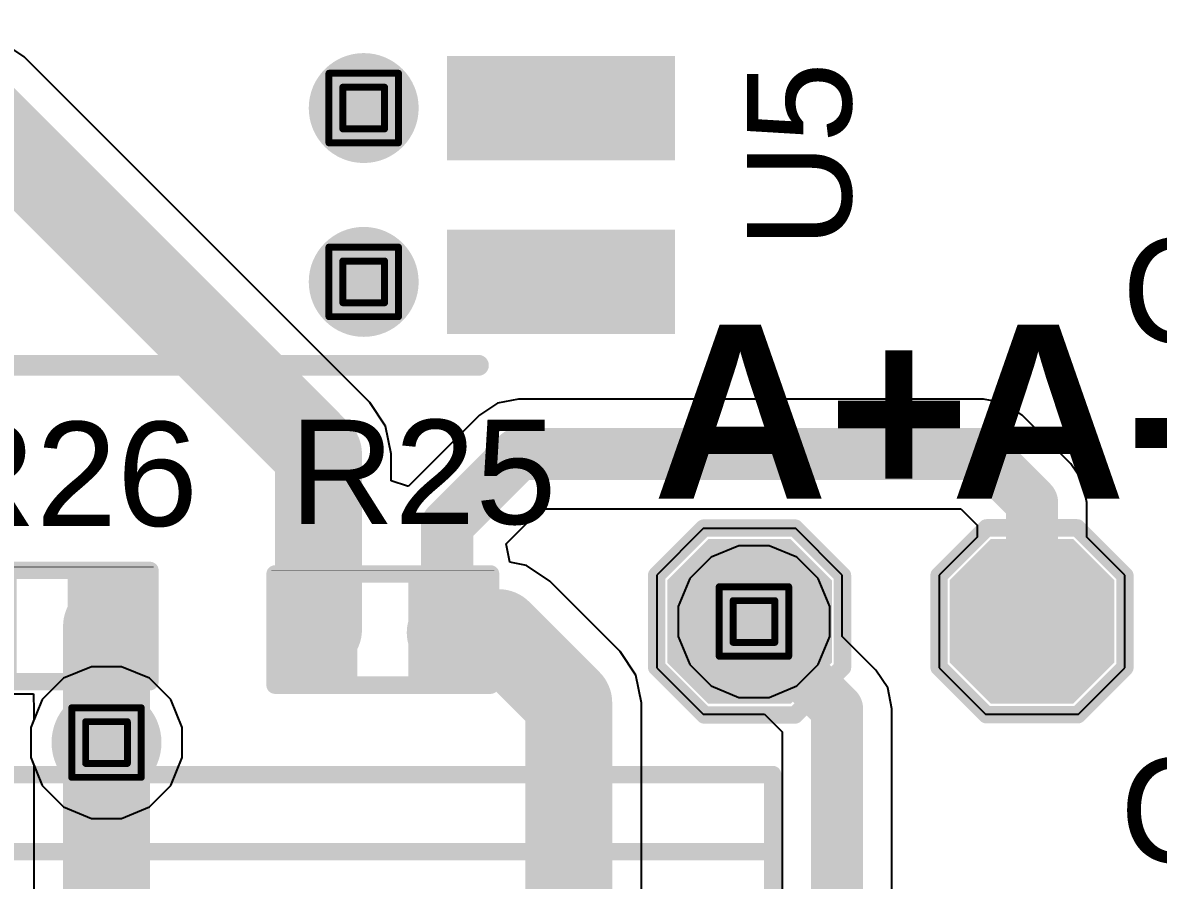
# Model space of a CAD drawing. Header units: inches. Extents: x -6 to 198, y 0 to 119.
# Drawn here: x 29.99 to 38.29, y 5.53 to 11.8 of the extents above; entities that cross this region are included whole.
import ezdxf

# ---------------------------------------------------------------- set-up
doc = ezdxf.new("R2010")
doc.units = ezdxf.units.IN
for name, color, linetype in [('Bottom Layer', 5, 'Continuous'), ('Bottom Solder', 6, 'Continuous'), ('Drill Drawing', 1, 'Continuous'), ('Top Layer', 1, 'Continuous'), ('Top Overlay', 2, 'Continuous'), ('Top Paste', 8, 'Continuous'), ('Top Solder', 216, 'Continuous'), ('Via Holes', 16, 'Continuous')]:
    doc.layers.add(name, color=color, linetype=linetype)
doc.styles.add('Arial', font='', dxfattribs={"height": 0.2})
doc.styles.add('Arial_Bold', font='', dxfattribs={"height": 0.2})
doc.styles.get('Arial').set_extended_font_data('Arial')
doc.styles.get('Arial_Bold').set_extended_font_data('Arial', bold=True)

# ---------------------------------------------------------------- blocks, each defined once
blk = doc.blocks.new('T____________0_5___13')
at = {"layer": 'Top Layer'}
blk.add_hatch(color=1, dxfattribs=at).paths.add_polyline_path([(0.25, 0.5), (-0.25, 0.5), (-0.5, 0.25), (-0.5, -0.25), (-0.25, -0.5), (0.25, -0.5), (0.5, -0.25), (0.5, 0.25)])
at = {"layer": 'Top Paste'}
blk.add_hatch(color=8, dxfattribs=at).paths.add_polyline_path([(0.25, 0.5), (-0.25, 0.5), (-0.5, 0.25), (-0.5, -0.25), (-0.25, -0.5), (0.25, -0.5), (0.5, -0.25), (0.5, 0.25)])
at = {"layer": 'Top Solder'}
blk.add_hatch(color=216, dxfattribs=at).paths.add_polyline_path([(0.3008, 0.6016), (-0.3008, 0.6016), (-0.6016, 0.3008), (-0.6016, -0.3008), (-0.3008, -0.6016), (0.3008, -0.6016), (0.6016, -0.3008), (0.6016, 0.3008)])
at = {"layer": 'Top Overlay'}
for points in [[(-0.3355, 0.6795, 0.127, 0.127, 0), (-0.6819, 0.3332, 0.127, 0.127, 0)], [(-0.3355, 0.6795, 0.127, 0.127, 0), (0.3365, 0.6795, 0.127, 0.127, 0)], [(0.3365, 0.6795, 0.127, 0.127, 0), (0.6836, 0.3324, 0.127, 0.127, 0)], [(-0.6819, 0.3332, 0.127, 0.127, 0), (-0.6819, -0.3341, 0.127, 0.127, 0)], [(0.6836, 0.3324, 0.127, 0.127, 0), (0.6836, -0.3298, 0.127, 0.127, 0)], [(-0.6819, -0.3341, 0.127, 0.127, 0), (-0.3374, -0.6786, 0.127, 0.127, 0)], [(0.6836, -0.3298, 0.127, 0.127, 0), (0.3349, -0.6786, 0.127, 0.127, 0)], [(-0.3374, -0.6786, 0.127, 0.127, 0), (0.3349, -0.6786, 0.127, 0.127, 0)]]:
    blk.add_lwpolyline(points, format="xyseb", dxfattribs=at)
for points in [[(-0.3673, 0.6795, 0.0635, 0.0635, 1), (-0.3038, 0.6795, 0.0635, 0.0635, 1)], [(-0.3673, 0.6795, 0.0635, 0.0635, 1), (-0.3038, 0.6795, 0.0635, 0.0635, 1)], [(0.3047, 0.6795, 0.0635, 0.0635, 1), (0.3682, 0.6795, 0.0635, 0.0635, 1)], [(0.3047, 0.6795, 0.0635, 0.0635, 1), (0.3682, 0.6795, 0.0635, 0.0635, 1)], [(-0.7136, 0.3332, 0.0635, 0.0635, 1), (-0.6501, 0.3332, 0.0635, 0.0635, 1)], [(-0.7136, 0.3332, 0.0635, 0.0635, 1), (-0.6501, 0.3332, 0.0635, 0.0635, 1)], [(0.6519, 0.3324, 0.0635, 0.0635, 1), (0.7154, 0.3324, 0.0635, 0.0635, 1)], [(0.6519, 0.3324, 0.0635, 0.0635, 1), (0.7154, 0.3324, 0.0635, 0.0635, 1)], [(-0.7136, -0.3341, 0.0635, 0.0635, 1), (-0.6501, -0.3341, 0.0635, 0.0635, 1)], [(-0.7136, -0.3341, 0.0635, 0.0635, 1), (-0.6501, -0.3341, 0.0635, 0.0635, 1)], [(0.6519, -0.3298, 0.0635, 0.0635, 1), (0.7154, -0.3298, 0.0635, 0.0635, 1)], [(0.6519, -0.3298, 0.0635, 0.0635, 1), (0.7154, -0.3298, 0.0635, 0.0635, 1)], [(-0.3691, -0.6786, 0.0635, 0.0635, 1), (-0.3056, -0.6786, 0.0635, 0.0635, 1)], [(-0.3691, -0.6786, 0.0635, 0.0635, 1), (-0.3056, -0.6786, 0.0635, 0.0635, 1)], [(0.3031, -0.6786, 0.0635, 0.0635, 1), (0.3666, -0.6786, 0.0635, 0.0635, 1)], [(0.3031, -0.6786, 0.0635, 0.0635, 1), (0.3666, -0.6786, 0.0635, 0.0635, 1)]]:
    blk.add_lwpolyline(points, format="xyseb", close=True, dxfattribs=at)
blk = doc.blocks.new('T____________0_5___14')
at = {"layer": 'Top Layer'}
blk.add_hatch(color=1, dxfattribs=at).paths.add_polyline_path([(0.25, 0.5), (-0.25, 0.5), (-0.5, 0.25), (-0.5, -0.25), (-0.25, -0.5), (0.25, -0.5), (0.5, -0.25), (0.5, 0.25)])
at = {"layer": 'Top Paste'}
blk.add_hatch(color=8, dxfattribs=at).paths.add_polyline_path([(0.25, 0.5), (-0.25, 0.5), (-0.5, 0.25), (-0.5, -0.25), (-0.25, -0.5), (0.25, -0.5), (0.5, -0.25), (0.5, 0.25)])
at = {"layer": 'Top Solder'}
blk.add_hatch(color=216, dxfattribs=at).paths.add_polyline_path([(0.3008, 0.6016), (-0.3008, 0.6016), (-0.6016, 0.3008), (-0.6016, -0.3008), (-0.3008, -0.6016), (0.3008, -0.6016), (0.6016, -0.3008), (0.6016, 0.3008)])
at = {"layer": 'Top Overlay'}
for points in [[(-0.6819, 0.3332, 0.127, 0.127, 0), (-0.3355, 0.6795, 0.127, 0.127, 0)], [(0.3365, 0.6795, 0.127, 0.127, 0), (-0.3355, 0.6795, 0.127, 0.127, 0)], [(0.6836, 0.3324, 0.127, 0.127, 0), (0.3365, 0.6795, 0.127, 0.127, 0)], [(-0.6819, -0.3341, 0.127, 0.127, 0), (-0.6819, 0.3332, 0.127, 0.127, 0)], [(0.6836, -0.3298, 0.127, 0.127, 0), (0.6836, 0.3324, 0.127, 0.127, 0)], [(-0.3374, -0.6786, 0.127, 0.127, 0), (-0.6819, -0.3341, 0.127, 0.127, 0)], [(0.3349, -0.6786, 0.127, 0.127, 0), (0.6836, -0.3298, 0.127, 0.127, 0)], [(0.3349, -0.6786, 0.127, 0.127, 0), (-0.3374, -0.6786, 0.127, 0.127, 0)]]:
    blk.add_lwpolyline(points, format="xyseb", dxfattribs=at)
for points in [[(-0.3673, 0.6795, 0.0635, 0.0635, 1), (-0.3038, 0.6795, 0.0635, 0.0635, 1)], [(-0.3673, 0.6795, 0.0635, 0.0635, 1), (-0.3038, 0.6795, 0.0635, 0.0635, 1)], [(0.3047, 0.6795, 0.0635, 0.0635, 1), (0.3682, 0.6795, 0.0635, 0.0635, 1)], [(0.3047, 0.6795, 0.0635, 0.0635, 1), (0.3682, 0.6795, 0.0635, 0.0635, 1)], [(-0.7136, 0.3332, 0.0635, 0.0635, 1), (-0.6501, 0.3332, 0.0635, 0.0635, 1)], [(-0.7136, 0.3332, 0.0635, 0.0635, 1), (-0.6501, 0.3332, 0.0635, 0.0635, 1)], [(0.6519, 0.3324, 0.0635, 0.0635, 1), (0.7154, 0.3324, 0.0635, 0.0635, 1)], [(0.6519, 0.3324, 0.0635, 0.0635, 1), (0.7154, 0.3324, 0.0635, 0.0635, 1)], [(-0.7136, -0.3341, 0.0635, 0.0635, 1), (-0.6501, -0.3341, 0.0635, 0.0635, 1)], [(-0.7136, -0.3341, 0.0635, 0.0635, 1), (-0.6501, -0.3341, 0.0635, 0.0635, 1)], [(0.6519, -0.3298, 0.0635, 0.0635, 1), (0.7154, -0.3298, 0.0635, 0.0635, 1)], [(0.6519, -0.3298, 0.0635, 0.0635, 1), (0.7154, -0.3298, 0.0635, 0.0635, 1)], [(-0.3691, -0.6786, 0.0635, 0.0635, 1), (-0.3056, -0.6786, 0.0635, 0.0635, 1)], [(-0.3691, -0.6786, 0.0635, 0.0635, 1), (-0.3056, -0.6786, 0.0635, 0.0635, 1)], [(0.3031, -0.6786, 0.0635, 0.0635, 1), (0.3666, -0.6786, 0.0635, 0.0635, 1)], [(0.3031, -0.6786, 0.0635, 0.0635, 1), (0.3666, -0.6786, 0.0635, 0.0635, 1)]]:
    blk.add_lwpolyline(points, format="xyseb", close=True, dxfattribs=at)
blk = doc.blocks.new('SOP_16_29')
at = {"layer": 'Top Layer'}
for points in [[(-3.4556, 4.7244), (-1.9939, 4.7244), (-1.9939, 4.1656), (-3.4556, 4.1656)], [(1.9939, 4.7244), (3.4556, 4.7244), (3.4556, 4.1656), (1.9939, 4.1656)], [(-3.4556, 3.4544), (-1.9939, 3.4544), (-1.9939, 2.8956), (-3.4556, 2.8956)], [(1.9939, 3.4544), (3.4556, 3.4544), (3.4556, 2.8956), (1.9939, 2.8956)], [(-3.4556, 2.1844), (-1.9939, 2.1844), (-1.9939, 1.6256), (-3.4556, 1.6256)], [(1.9939, 2.1844), (3.4556, 2.1844), (3.4556, 1.6256), (1.9939, 1.6256)], [(-3.4556, 0.9144), (-1.9939, 0.9144), (-1.9939, 0.3556), (-3.4556, 0.3556)], [(1.9939, 0.9144), (3.4556, 0.9144), (3.4556, 0.3556), (1.9939, 0.3556)], [(-3.4556, -0.3556), (-1.9939, -0.3556), (-1.9939, -0.9144), (-3.4556, -0.9144)], [(1.9939, -0.3556), (3.4556, -0.3556), (3.4556, -0.9144), (1.9939, -0.9144)], [(-3.4556, -1.6256), (-1.9939, -1.6256), (-1.9939, -2.1844), (-3.4556, -2.1844)], [(1.9939, -1.6256), (3.4556, -1.6256), (3.4556, -2.1844), (1.9939, -2.1844)], [(-3.4556, -2.8956), (-1.9939, -2.8956), (-1.9939, -3.4544), (-3.4556, -3.4544)], [(1.9939, -2.8956), (3.4556, -2.8956), (3.4556, -3.4544), (1.9939, -3.4544)], [(-3.4556, -4.1656), (-1.9939, -4.1656), (-1.9939, -4.7244), (-3.4556, -4.7244)], [(1.9939, -4.1656), (3.4556, -4.1656), (3.4556, -4.7244), (1.9939, -4.7244)]]:
    blk.add_hatch(color=1, dxfattribs=at).paths.add_polyline_path(points)
at = {"layer": 'Top Paste'}
for points in [[(-3.4556, 4.7244), (-1.9939, 4.7244), (-1.9939, 4.1656), (-3.4556, 4.1656)], [(1.9939, 4.7244), (3.4556, 4.7244), (3.4556, 4.1656), (1.9939, 4.1656)], [(-3.4556, 3.4544), (-1.9939, 3.4544), (-1.9939, 2.8956), (-3.4556, 2.8956)], [(1.9939, 3.4544), (3.4556, 3.4544), (3.4556, 2.8956), (1.9939, 2.8956)], [(-3.4556, 2.1844), (-1.9939, 2.1844), (-1.9939, 1.6256), (-3.4556, 1.6256)], [(1.9939, 2.1844), (3.4556, 2.1844), (3.4556, 1.6256), (1.9939, 1.6256)], [(-3.4556, 0.9144), (-1.9939, 0.9144), (-1.9939, 0.3556), (-3.4556, 0.3556)], [(1.9939, 0.9144), (3.4556, 0.9144), (3.4556, 0.3556), (1.9939, 0.3556)], [(-3.4556, -0.3556), (-1.9939, -0.3556), (-1.9939, -0.9144), (-3.4556, -0.9144)], [(1.9939, -0.3556), (3.4556, -0.3556), (3.4556, -0.9144), (1.9939, -0.9144)], [(-3.4556, -1.6256), (-1.9939, -1.6256), (-1.9939, -2.1844), (-3.4556, -2.1844)], [(1.9939, -1.6256), (3.4556, -1.6256), (3.4556, -2.1844), (1.9939, -2.1844)], [(-3.4556, -2.8956), (-1.9939, -2.8956), (-1.9939, -3.4544), (-3.4556, -3.4544)], [(1.9939, -2.8956), (3.4556, -2.8956), (3.4556, -3.4544), (1.9939, -3.4544)], [(-3.4556, -4.1656), (-1.9939, -4.1656), (-1.9939, -4.7244), (-3.4556, -4.7244)], [(1.9939, -4.1656), (3.4556, -4.1656), (3.4556, -4.7244), (1.9939, -4.7244)]]:
    blk.add_hatch(color=8, dxfattribs=at).paths.add_polyline_path(points)
at = {"layer": 'Top Solder'}
for points in [[(-3.5572, 4.826), (-1.8923, 4.826), (-1.8923, 4.064), (-3.5572, 4.064)], [(1.8923, 4.826), (3.5572, 4.826), (3.5572, 4.064), (1.8923, 4.064)], [(-3.5572, 3.556), (-1.8923, 3.556), (-1.8923, 2.794), (-3.5572, 2.794)], [(1.8923, 3.556), (3.5572, 3.556), (3.5572, 2.794), (1.8923, 2.794)], [(-3.5572, 2.286), (-1.8923, 2.286), (-1.8923, 1.524), (-3.5572, 1.524)], [(1.8923, 2.286), (3.5572, 2.286), (3.5572, 1.524), (1.8923, 1.524)], [(-3.5572, 1.016), (-1.8923, 1.016), (-1.8923, 0.254), (-3.5572, 0.254)], [(1.8923, 1.016), (3.5572, 1.016), (3.5572, 0.254), (1.8923, 0.254)], [(-3.5572, -0.254), (-1.8923, -0.254), (-1.8923, -1.016), (-3.5572, -1.016)], [(1.8923, -0.254), (3.5572, -0.254), (3.5572, -1.016), (1.8923, -1.016)], [(-3.5572, -1.524), (-1.8923, -1.524), (-1.8923, -2.286), (-3.5572, -2.286)], [(1.8923, -1.524), (3.5572, -1.524), (3.5572, -2.286), (1.8923, -2.286)], [(-3.5572, -2.794), (-1.8923, -2.794), (-1.8923, -3.556), (-3.5572, -3.556)], [(1.8923, -2.794), (3.5572, -2.794), (3.5572, -3.556), (1.8923, -3.556)], [(-3.5572, -4.064), (-1.8923, -4.064), (-1.8923, -4.826), (-3.5572, -4.826)], [(1.8923, -4.064), (3.5572, -4.064), (3.5572, -4.826), (1.8923, -4.826)]]:
    blk.add_hatch(color=216, dxfattribs=at).paths.add_polyline_path(points)
at = {"layer": 'Top Overlay'}
for points in [[(-2.1209, 5.0546, 0.1524, 0.1524, 0), (2.1209, 5.0546, 0.1524, 0.1524, 0)], [(-3.7846, 4.318, 0.127, 0.127, 0), (-3.7846, 4.572, 0.127, 0.127, 0)], [(-3.7846, 4.572, 0.127, 0.127, 0), (-3.6576, 4.445, 0.127, 0.127, 0)], [(-3.7846, 4.318, 0.127, 0.127, 0), (-3.6576, 4.445, 0.127, 0.127, 0)], [(-2.1209, -5.0546, 0.1524, 0.1524, 0), (2.1209, -5.0546, 0.1524, 0.1524, 0)]]:
    blk.add_lwpolyline(points, format="xyseb", dxfattribs=at)
for points in [[(-2.159, 5.0546, 0.0762, 0.0762, 1), (-2.0828, 5.0546, 0.0762, 0.0762, 1)], [(2.0828, 5.0546, 0.0762, 0.0762, 1), (2.159, 5.0546, 0.0762, 0.0762, 1)], [(-3.8163, 4.572, 0.0635, 0.0635, 1), (-3.7529, 4.572, 0.0635, 0.0635, 1)], [(-3.8163, 4.572, 0.0635, 0.0635, 1), (-3.7529, 4.572, 0.0635, 0.0635, 1)], [(-3.6894, 4.445, 0.0635, 0.0635, 1), (-3.6258, 4.445, 0.0635, 0.0635, 1)], [(-3.6894, 4.445, 0.0635, 0.0635, 1), (-3.6258, 4.445, 0.0635, 0.0635, 1)], [(-3.8163, 4.318, 0.0635, 0.0635, 1), (-3.7529, 4.318, 0.0635, 0.0635, 1)], [(-3.8163, 4.318, 0.0635, 0.0635, 1), (-3.7529, 4.318, 0.0635, 0.0635, 1)], [(-2.159, -5.0546, 0.0762, 0.0762, 1), (-2.0828, -5.0546, 0.0762, 0.0762, 1)], [(2.0828, -5.0546, 0.0762, 0.0762, 1), (2.159, -5.0546, 0.0762, 0.0762, 1)]]:
    blk.add_lwpolyline(points, format="xyseb", close=True, dxfattribs=at)
blk = doc.blocks.new('R___0402_44')
at = {"layer": 'Top Layer'}
for points in [[(-0.6985, -0.3175), (-0.6985, 0.3175), (-0.2413, 0.3175), (-0.2413, -0.3175)], [(0.2413, -0.3175), (0.2413, 0.3175), (0.6985, 0.3175), (0.6985, -0.3175)]]:
    blk.add_hatch(color=1, dxfattribs=at).paths.add_polyline_path(points)
at = {"layer": 'Top Paste'}
for points in [[(-0.6985, -0.3175), (-0.6985, 0.3175), (-0.2413, 0.3175), (-0.2413, -0.3175)], [(0.2413, -0.3175), (0.2413, 0.3175), (0.6985, 0.3175), (0.6985, -0.3175)]]:
    blk.add_hatch(color=8, dxfattribs=at).paths.add_polyline_path(points)
at = {"layer": 'Top Solder'}
for points in [[(-0.7535, -0.3725), (-0.7535, 0.3725), (-0.1863, 0.3725), (-0.1863, -0.3725)], [(0.1863, -0.3725), (0.1863, 0.3725), (0.7535, 0.3725), (0.7535, -0.3725)]]:
    blk.add_hatch(color=216, dxfattribs=at).paths.add_polyline_path(points)
at = {"layer": 'Top Overlay'}
for points in [[(0.7874, 0.4064, 0.127, 0.127, 0), (-0.7874, 0.4064, 0.127, 0.127, 0)], [(-0.7874, 0.4064, 0.127, 0.127, 0), (-0.7874, -0.4064, 0.127, 0.127, 0)], [(0.7874, 0.4064, 0.127, 0.127, 0), (0.7874, -0.4064, 0.127, 0.127, 0)], [(0.7874, -0.4064, 0.127, 0.127, 0), (-0.7874, -0.4064, 0.127, 0.127, 0)], [(0.8128, -0.4318, 0.00323, 0.00323, 0), (-0.8128, -0.4318, 0.00323, 0.00323, 0)]]:
    blk.add_lwpolyline(points, format="xyseb", dxfattribs=at)
for points in [[(-0.8191, 0.4064, 0.0635, 0.0635, 1), (-0.7556, 0.4064, 0.0635, 0.0635, 1)], [(-0.8191, 0.4064, 0.0635, 0.0635, 1), (-0.7556, 0.4064, 0.0635, 0.0635, 1)], [(0.7556, 0.4064, 0.0635, 0.0635, 1), (0.8191, 0.4064, 0.0635, 0.0635, 1)], [(0.7556, 0.4064, 0.0635, 0.0635, 1), (0.8191, 0.4064, 0.0635, 0.0635, 1)], [(-0.8191, -0.4064, 0.0635, 0.0635, 1), (-0.7556, -0.4064, 0.0635, 0.0635, 1)], [(-0.8191, -0.4064, 0.0635, 0.0635, 1), (-0.7556, -0.4064, 0.0635, 0.0635, 1)], [(0.7556, -0.4064, 0.0635, 0.0635, 1), (0.8191, -0.4064, 0.0635, 0.0635, 1)], [(0.7556, -0.4064, 0.0635, 0.0635, 1), (0.8191, -0.4064, 0.0635, 0.0635, 1)], [(-0.8136, -0.4318, 0.00161, 0.00161, 1), (-0.812, -0.4318, 0.00161, 0.00161, 1)], [(0.812, -0.4318, 0.00161, 0.00161, 1), (0.8136, -0.4318, 0.00161, 0.00161, 1)]]:
    blk.add_lwpolyline(points, format="xyseb", close=True, dxfattribs=at)
blk = doc.blocks.new('R___0402_45')
at = {"layer": 'Top Layer'}
for points in [[(-0.6985, -0.3175), (-0.6985, 0.3175), (-0.2413, 0.3175), (-0.2413, -0.3175)], [(0.2413, -0.3175), (0.2413, 0.3175), (0.6985, 0.3175), (0.6985, -0.3175)]]:
    blk.add_hatch(color=1, dxfattribs=at).paths.add_polyline_path(points)
at = {"layer": 'Top Paste'}
for points in [[(-0.6985, -0.3175), (-0.6985, 0.3175), (-0.2413, 0.3175), (-0.2413, -0.3175)], [(0.2413, -0.3175), (0.2413, 0.3175), (0.6985, 0.3175), (0.6985, -0.3175)]]:
    blk.add_hatch(color=8, dxfattribs=at).paths.add_polyline_path(points)
at = {"layer": 'Top Solder'}
for points in [[(-0.7535, -0.3725), (-0.7535, 0.3725), (-0.1863, 0.3725), (-0.1863, -0.3725)], [(0.1863, -0.3725), (0.1863, 0.3725), (0.7535, 0.3725), (0.7535, -0.3725)]]:
    blk.add_hatch(color=216, dxfattribs=at).paths.add_polyline_path(points)
at = {"layer": 'Top Overlay'}
for points in [[(0.7874, 0.4064, 0.127, 0.127, 0), (-0.7874, 0.4064, 0.127, 0.127, 0)], [(-0.7874, 0.4064, 0.127, 0.127, 0), (-0.7874, -0.4064, 0.127, 0.127, 0)], [(0.7874, 0.4064, 0.127, 0.127, 0), (0.7874, -0.4064, 0.127, 0.127, 0)], [(0.7874, -0.4064, 0.127, 0.127, 0), (-0.7874, -0.4064, 0.127, 0.127, 0)], [(0.8128, -0.4318, 0.00323, 0.00323, 0), (-0.8128, -0.4318, 0.00323, 0.00323, 0)]]:
    blk.add_lwpolyline(points, format="xyseb", dxfattribs=at)
for points in [[(-0.8191, 0.4064, 0.0635, 0.0635, 1), (-0.7556, 0.4064, 0.0635, 0.0635, 1)], [(-0.8191, 0.4064, 0.0635, 0.0635, 1), (-0.7556, 0.4064, 0.0635, 0.0635, 1)], [(0.7556, 0.4064, 0.0635, 0.0635, 1), (0.8191, 0.4064, 0.0635, 0.0635, 1)], [(0.7556, 0.4064, 0.0635, 0.0635, 1), (0.8191, 0.4064, 0.0635, 0.0635, 1)], [(-0.8191, -0.4064, 0.0635, 0.0635, 1), (-0.7556, -0.4064, 0.0635, 0.0635, 1)], [(-0.8191, -0.4064, 0.0635, 0.0635, 1), (-0.7556, -0.4064, 0.0635, 0.0635, 1)], [(0.7556, -0.4064, 0.0635, 0.0635, 1), (0.8191, -0.4064, 0.0635, 0.0635, 1)], [(0.7556, -0.4064, 0.0635, 0.0635, 1), (0.8191, -0.4064, 0.0635, 0.0635, 1)], [(-0.8136, -0.4318, 0.00161, 0.00161, 1), (-0.812, -0.4318, 0.00161, 0.00161, 1)], [(0.812, -0.4318, 0.00161, 0.00161, 1), (0.8136, -0.4318, 0.00161, 0.00161, 1)]]:
    blk.add_lwpolyline(points, format="xyseb", close=True, dxfattribs=at)
blk = doc.blocks.new('MX128_2_54_04P_GN01_C__Y_A_81')
at = {"layer": 'Top Overlay'}
for points in [[(-5.3, 2.7, 0.127, 0.127, 0), (5.3, 2.7, 0.127, 0.127, 0)], [(5.3, -3.6, 0.127, 0.127, 0), (5.3, 2.7, 0.127, 0.127, 0)], [(-5.3, 2.1355, 0.127, 0.127, 0), (5.3, 2.1355, 0.127, 0.127, 0)]]:
    blk.add_lwpolyline(points, format="xyseb", dxfattribs=at)
for points in [[(5.2682, 2.7, 0.0635, 0.0635, 1), (5.3317, 2.7, 0.0635, 0.0635, 1)], [(5.2682, 2.7, 0.0635, 0.0635, 1), (5.3317, 2.7, 0.0635, 0.0635, 1)], [(5.2682, 2.1355, 0.0635, 0.0635, 1), (5.3317, 2.1355, 0.0635, 0.0635, 1)]]:
    blk.add_lwpolyline(points, format="xyseb", close=True, dxfattribs=at)

msp = doc.modelspace()

# ---------------------------------------------------------------- hatches: boundary and pattern name
at = {"layer": 'Bottom Layer'}
h = msp.add_hatch(color=5, dxfattribs=at)
edge = h.paths.add_edge_path()
edge.add_arc((32.4866, 11.176), 0.3, 0, 360)
h = msp.add_hatch(color=5, dxfattribs=at)
edge = h.paths.add_edge_path()
edge.add_arc((32.4866, 9.906), 0.3, 0, 360)
h = msp.add_hatch(color=5, dxfattribs=at)
edge = h.paths.add_edge_path()
edge.add_arc((35.3385, 7.4247), 0.3, 0, 360)
h = msp.add_hatch(color=5, dxfattribs=at)
edge = h.paths.add_edge_path()
edge.add_arc((30.607, 6.5405), 0.3, 0, 360)
at = {"layer": 'Bottom Solder'}
h = msp.add_hatch(color=6, dxfattribs=at)
edge = h.paths.add_edge_path()
edge.add_arc((32.4866, 11.176), 0.4016, 0, 360)
h = msp.add_hatch(color=6, dxfattribs=at)
edge = h.paths.add_edge_path()
edge.add_arc((32.4866, 9.906), 0.4016, 0, 360)
h = msp.add_hatch(color=6, dxfattribs=at)
edge = h.paths.add_edge_path()
edge.add_arc((35.3385, 7.4247), 0.4016, 0, 360)
h = msp.add_hatch(color=6, dxfattribs=at)
edge = h.paths.add_edge_path()
edge.add_arc((30.607, 6.5405), 0.4016, 0, 360)
at = {"layer": 'Top Layer'}
h = msp.add_hatch(color=1, dxfattribs=at)
edge = h.paths.add_edge_path()
edge.add_arc((32.4866, 11.176), 0.3, 0, 360)
h = msp.add_hatch(color=1, dxfattribs=at)
edge = h.paths.add_edge_path()
edge.add_arc((32.4866, 9.906), 0.3, 0, 360)
h = msp.add_hatch(color=1, dxfattribs=at)
edge = h.paths.add_edge_path()
edge.add_arc((35.3385, 7.4247), 0.3, 0, 360)
h = msp.add_hatch(color=1, dxfattribs=at)
edge = h.paths.add_edge_path()
edge.add_arc((30.607, 6.5405), 0.3, 0, 360)
at = {"layer": 'Top Solder'}
h = msp.add_hatch(color=216, dxfattribs=at)
edge = h.paths.add_edge_path()
edge.add_arc((32.4866, 11.176), 0.4016, 0, 360)
h = msp.add_hatch(color=216, dxfattribs=at)
edge = h.paths.add_edge_path()
edge.add_arc((32.4866, 9.906), 0.4016, 0, 360)
h = msp.add_hatch(color=216, dxfattribs=at)
edge = h.paths.add_edge_path()
edge.add_arc((35.3385, 7.4247), 0.4016, 0, 360)
h = msp.add_hatch(color=216, dxfattribs=at)
edge = h.paths.add_edge_path()
edge.add_arc((30.607, 6.5405), 0.4016, 0, 360)
at = {"layer": 'Via Holes'}
h = msp.add_hatch(color=7, dxfattribs=at)
edge = h.paths.add_edge_path()
edge.add_arc((32.4866, 11.176), 0.15, 0, 360)
h = msp.add_hatch(color=7, dxfattribs=at)
edge = h.paths.add_edge_path()
edge.add_arc((32.4866, 9.906), 0.15, 0, 360)
h = msp.add_hatch(color=7, dxfattribs=at)
edge = h.paths.add_edge_path()
edge.add_arc((35.3385, 7.4247), 0.15, 0, 360)
h = msp.add_hatch(color=7, dxfattribs=at)
edge = h.paths.add_edge_path()
edge.add_arc((30.607, 6.5405), 0.15, 0, 360)

# ---------------------------------------------------------------- linework, layer by layer
at = {"layer": 'Bottom Layer'}
for p, q in [((35.2283, 7.9787), (35.0247, 7.8944)), ((35.4487, 7.9787), (35.2283, 7.9787)), ((35.6523, 7.8944), (35.4487, 7.9787)), ((35.0247, 7.8944), (34.8688, 7.7385)), ((35.8082, 7.7385), (35.6523, 7.8944)), ((34.8688, 7.7385), (34.7845, 7.5349)), ((35.8925, 7.5349), (35.8082, 7.7385)), ((34.7845, 7.5349), (34.7845, 7.3145)), ((35.8925, 7.3145), (35.8925, 7.5349)), ((34.7845, 7.3145), (34.8688, 7.1109)), ((35.8082, 7.1109), (35.8925, 7.3145)), ((30.4968, 7.0945), (30.2932, 7.0102)), ((30.7172, 7.0945), (30.4968, 7.0945)), ((30.9208, 7.0102), (30.7172, 7.0945)), ((34.8688, 7.1109), (35.0247, 6.9551)), ((35.6523, 6.9551), (35.8082, 7.1109)), ((30.2932, 7.0102), (30.1373, 6.8543)), ((31.0767, 6.8543), (30.9208, 7.0102)), ((35.0247, 6.9551), (35.2283, 6.8707)), ((35.4487, 6.8707), (35.6523, 6.9551)), ((30.1373, 6.8543), (30.053, 6.6507)), ((31.161, 6.6507), (31.0767, 6.8543)), ((35.2283, 6.8707), (35.4487, 6.8707)), ((30.053, 6.6507), (30.053, 6.4303)), ((31.161, 6.4303), (31.161, 6.6507)), ((30.053, 6.4303), (30.1373, 6.2267)), ((31.0767, 6.2267), (31.161, 6.4303)), ((30.1373, 6.2267), (30.2932, 6.0708)), ((30.9208, 6.0708), (31.0767, 6.2267)), ((30.2932, 6.0708), (30.4968, 5.9865)), ((30.7172, 5.9865), (30.9208, 6.0708)), ((30.4968, 5.9865), (30.7172, 5.9865))]:
    msp.add_line(p, q, dxfattribs=at)
at = {"layer": 'Drill Drawing'}
for points in [[(32.2326, 11.43, 0.0508, 0.0508, 0), (32.7406, 11.43, 0.0508, 0.0508, 0)], [(32.2326, 10.922, 0.0508, 0.0508, 0), (32.2326, 11.43, 0.0508, 0.0508, 0)], [(32.7406, 10.922, 0.0508, 0.0508, 0), (32.7406, 11.43, 0.0508, 0.0508, 0)], [(32.3342, 11.3284, 0.0508, 0.0508, 0), (32.639, 11.3284, 0.0508, 0.0508, 0)], [(32.3342, 11.0236, 0.0508, 0.0508, 0), (32.3342, 11.3284, 0.0508, 0.0508, 0)], [(32.639, 11.0236, 0.0508, 0.0508, 0), (32.639, 11.3284, 0.0508, 0.0508, 0)], [(32.3342, 11.0236, 0.0508, 0.0508, 0), (32.639, 11.0236, 0.0508, 0.0508, 0)], [(32.2326, 10.922, 0.0508, 0.0508, 0), (32.7406, 10.922, 0.0508, 0.0508, 0)], [(32.2326, 10.16, 0.0508, 0.0508, 0), (32.7406, 10.16, 0.0508, 0.0508, 0)], [(32.2326, 9.652, 0.0508, 0.0508, 0), (32.2326, 10.16, 0.0508, 0.0508, 0)], [(32.7406, 9.652, 0.0508, 0.0508, 0), (32.7406, 10.16, 0.0508, 0.0508, 0)], [(32.3342, 10.0584, 0.0508, 0.0508, 0), (32.639, 10.0584, 0.0508, 0.0508, 0)], [(32.3342, 9.7536, 0.0508, 0.0508, 0), (32.3342, 10.0584, 0.0508, 0.0508, 0)], [(32.639, 9.7536, 0.0508, 0.0508, 0), (32.639, 10.0584, 0.0508, 0.0508, 0)], [(32.3342, 9.7536, 0.0508, 0.0508, 0), (32.639, 9.7536, 0.0508, 0.0508, 0)], [(32.2326, 9.652, 0.0508, 0.0508, 0), (32.7406, 9.652, 0.0508, 0.0508, 0)], [(35.0845, 7.6787, 0.0508, 0.0508, 0), (35.5925, 7.6787, 0.0508, 0.0508, 0)], [(35.0845, 7.1707, 0.0508, 0.0508, 0), (35.0845, 7.6787, 0.0508, 0.0508, 0)], [(35.5925, 7.1707, 0.0508, 0.0508, 0), (35.5925, 7.6787, 0.0508, 0.0508, 0)], [(35.1861, 7.5771, 0.0508, 0.0508, 0), (35.4909, 7.5771, 0.0508, 0.0508, 0)], [(35.1861, 7.2723, 0.0508, 0.0508, 0), (35.1861, 7.5771, 0.0508, 0.0508, 0)], [(35.4909, 7.2723, 0.0508, 0.0508, 0), (35.4909, 7.5771, 0.0508, 0.0508, 0)], [(35.1861, 7.2723, 0.0508, 0.0508, 0), (35.4909, 7.2723, 0.0508, 0.0508, 0)], [(35.0845, 7.1707, 0.0508, 0.0508, 0), (35.5925, 7.1707, 0.0508, 0.0508, 0)], [(30.353, 6.7945, 0.0508, 0.0508, 0), (30.861, 6.7945, 0.0508, 0.0508, 0)], [(30.353, 6.2865, 0.0508, 0.0508, 0), (30.353, 6.7945, 0.0508, 0.0508, 0)], [(30.861, 6.2865, 0.0508, 0.0508, 0), (30.861, 6.7945, 0.0508, 0.0508, 0)], [(30.4546, 6.6929, 0.0508, 0.0508, 0), (30.7594, 6.6929, 0.0508, 0.0508, 0)], [(30.4546, 6.3881, 0.0508, 0.0508, 0), (30.4546, 6.6929, 0.0508, 0.0508, 0)], [(30.7594, 6.3881, 0.0508, 0.0508, 0), (30.7594, 6.6929, 0.0508, 0.0508, 0)], [(30.4546, 6.3881, 0.0508, 0.0508, 0), (30.7594, 6.3881, 0.0508, 0.0508, 0)], [(30.353, 6.2865, 0.0508, 0.0508, 0), (30.861, 6.2865, 0.0508, 0.0508, 0)]]:
    msp.add_lwpolyline(points, format="xyseb", dxfattribs=at)
for points in [[(32.2199, 11.43, 0.0254, 0.0254, 1), (32.2453, 11.43, 0.0254, 0.0254, 1)], [(32.2199, 11.43, 0.0254, 0.0254, 1), (32.2453, 11.43, 0.0254, 0.0254, 1)], [(32.7279, 11.43, 0.0254, 0.0254, 1), (32.7533, 11.43, 0.0254, 0.0254, 1)], [(32.7279, 11.43, 0.0254, 0.0254, 1), (32.7533, 11.43, 0.0254, 0.0254, 1)], [(32.3215, 11.3284, 0.0254, 0.0254, 1), (32.3469, 11.3284, 0.0254, 0.0254, 1)], [(32.3215, 11.3284, 0.0254, 0.0254, 1), (32.3469, 11.3284, 0.0254, 0.0254, 1)], [(32.6263, 11.3284, 0.0254, 0.0254, 1), (32.6517, 11.3284, 0.0254, 0.0254, 1)], [(32.6263, 11.3284, 0.0254, 0.0254, 1), (32.6517, 11.3284, 0.0254, 0.0254, 1)], [(32.3215, 11.0236, 0.0254, 0.0254, 1), (32.3469, 11.0236, 0.0254, 0.0254, 1)], [(32.3215, 11.0236, 0.0254, 0.0254, 1), (32.3469, 11.0236, 0.0254, 0.0254, 1)], [(32.6263, 11.0236, 0.0254, 0.0254, 1), (32.6517, 11.0236, 0.0254, 0.0254, 1)], [(32.6263, 11.0236, 0.0254, 0.0254, 1), (32.6517, 11.0236, 0.0254, 0.0254, 1)], [(32.2199, 10.922, 0.0254, 0.0254, 1), (32.2453, 10.922, 0.0254, 0.0254, 1)], [(32.2199, 10.922, 0.0254, 0.0254, 1), (32.2453, 10.922, 0.0254, 0.0254, 1)], [(32.7279, 10.922, 0.0254, 0.0254, 1), (32.7533, 10.922, 0.0254, 0.0254, 1)], [(32.7279, 10.922, 0.0254, 0.0254, 1), (32.7533, 10.922, 0.0254, 0.0254, 1)], [(32.2199, 10.16, 0.0254, 0.0254, 1), (32.2453, 10.16, 0.0254, 0.0254, 1)], [(32.2199, 10.16, 0.0254, 0.0254, 1), (32.2453, 10.16, 0.0254, 0.0254, 1)], [(32.7279, 10.16, 0.0254, 0.0254, 1), (32.7533, 10.16, 0.0254, 0.0254, 1)], [(32.7279, 10.16, 0.0254, 0.0254, 1), (32.7533, 10.16, 0.0254, 0.0254, 1)], [(32.3215, 10.0584, 0.0254, 0.0254, 1), (32.3469, 10.0584, 0.0254, 0.0254, 1)], [(32.3215, 10.0584, 0.0254, 0.0254, 1), (32.3469, 10.0584, 0.0254, 0.0254, 1)], [(32.6263, 10.0584, 0.0254, 0.0254, 1), (32.6517, 10.0584, 0.0254, 0.0254, 1)], [(32.6263, 10.0584, 0.0254, 0.0254, 1), (32.6517, 10.0584, 0.0254, 0.0254, 1)], [(32.3215, 9.7536, 0.0254, 0.0254, 1), (32.3469, 9.7536, 0.0254, 0.0254, 1)], [(32.3215, 9.7536, 0.0254, 0.0254, 1), (32.3469, 9.7536, 0.0254, 0.0254, 1)], [(32.6263, 9.7536, 0.0254, 0.0254, 1), (32.6517, 9.7536, 0.0254, 0.0254, 1)], [(32.6263, 9.7536, 0.0254, 0.0254, 1), (32.6517, 9.7536, 0.0254, 0.0254, 1)], [(32.2199, 9.652, 0.0254, 0.0254, 1), (32.2453, 9.652, 0.0254, 0.0254, 1)], [(32.2199, 9.652, 0.0254, 0.0254, 1), (32.2453, 9.652, 0.0254, 0.0254, 1)], [(32.7279, 9.652, 0.0254, 0.0254, 1), (32.7533, 9.652, 0.0254, 0.0254, 1)], [(32.7279, 9.652, 0.0254, 0.0254, 1), (32.7533, 9.652, 0.0254, 0.0254, 1)], [(35.0718, 7.6787, 0.0254, 0.0254, 1), (35.0972, 7.6787, 0.0254, 0.0254, 1)], [(35.0718, 7.6787, 0.0254, 0.0254, 1), (35.0972, 7.6787, 0.0254, 0.0254, 1)], [(35.5798, 7.6787, 0.0254, 0.0254, 1), (35.6052, 7.6787, 0.0254, 0.0254, 1)], [(35.5798, 7.6787, 0.0254, 0.0254, 1), (35.6052, 7.6787, 0.0254, 0.0254, 1)], [(35.1734, 7.5771, 0.0254, 0.0254, 1), (35.1988, 7.5771, 0.0254, 0.0254, 1)], [(35.1734, 7.5771, 0.0254, 0.0254, 1), (35.1988, 7.5771, 0.0254, 0.0254, 1)], [(35.4782, 7.5771, 0.0254, 0.0254, 1), (35.5036, 7.5771, 0.0254, 0.0254, 1)], [(35.4782, 7.5771, 0.0254, 0.0254, 1), (35.5036, 7.5771, 0.0254, 0.0254, 1)], [(35.1734, 7.2723, 0.0254, 0.0254, 1), (35.1988, 7.2723, 0.0254, 0.0254, 1)], [(35.1734, 7.2723, 0.0254, 0.0254, 1), (35.1988, 7.2723, 0.0254, 0.0254, 1)], [(35.4782, 7.2723, 0.0254, 0.0254, 1), (35.5036, 7.2723, 0.0254, 0.0254, 1)], [(35.4782, 7.2723, 0.0254, 0.0254, 1), (35.5036, 7.2723, 0.0254, 0.0254, 1)], [(35.0718, 7.1707, 0.0254, 0.0254, 1), (35.0972, 7.1707, 0.0254, 0.0254, 1)], [(35.0718, 7.1707, 0.0254, 0.0254, 1), (35.0972, 7.1707, 0.0254, 0.0254, 1)], [(35.5798, 7.1707, 0.0254, 0.0254, 1), (35.6052, 7.1707, 0.0254, 0.0254, 1)], [(35.5798, 7.1707, 0.0254, 0.0254, 1), (35.6052, 7.1707, 0.0254, 0.0254, 1)], [(30.3403, 6.7945, 0.0254, 0.0254, 1), (30.3657, 6.7945, 0.0254, 0.0254, 1)], [(30.3403, 6.7945, 0.0254, 0.0254, 1), (30.3657, 6.7945, 0.0254, 0.0254, 1)], [(30.8483, 6.7945, 0.0254, 0.0254, 1), (30.8737, 6.7945, 0.0254, 0.0254, 1)], [(30.8483, 6.7945, 0.0254, 0.0254, 1), (30.8737, 6.7945, 0.0254, 0.0254, 1)], [(30.4419, 6.6929, 0.0254, 0.0254, 1), (30.4673, 6.6929, 0.0254, 0.0254, 1)], [(30.4419, 6.6929, 0.0254, 0.0254, 1), (30.4673, 6.6929, 0.0254, 0.0254, 1)], [(30.7467, 6.6929, 0.0254, 0.0254, 1), (30.7721, 6.6929, 0.0254, 0.0254, 1)], [(30.7467, 6.6929, 0.0254, 0.0254, 1), (30.7721, 6.6929, 0.0254, 0.0254, 1)], [(30.4419, 6.3881, 0.0254, 0.0254, 1), (30.4673, 6.3881, 0.0254, 0.0254, 1)], [(30.4419, 6.3881, 0.0254, 0.0254, 1), (30.4673, 6.3881, 0.0254, 0.0254, 1)], [(30.7467, 6.3881, 0.0254, 0.0254, 1), (30.7721, 6.3881, 0.0254, 0.0254, 1)], [(30.7467, 6.3881, 0.0254, 0.0254, 1), (30.7721, 6.3881, 0.0254, 0.0254, 1)], [(30.3403, 6.2865, 0.0254, 0.0254, 1), (30.3657, 6.2865, 0.0254, 0.0254, 1)], [(30.3403, 6.2865, 0.0254, 0.0254, 1), (30.3657, 6.2865, 0.0254, 0.0254, 1)], [(30.8483, 6.2865, 0.0254, 0.0254, 1), (30.8737, 6.2865, 0.0254, 0.0254, 1)], [(30.8483, 6.2865, 0.0254, 0.0254, 1), (30.8737, 6.2865, 0.0254, 0.0254, 1)]]:
    msp.add_lwpolyline(points, format="xyseb", close=True, dxfattribs=at)
at = {"layer": 'Top Layer'}
for p, q in [((30.0045, 11.5514), (29.8323, 11.6665)), ((32.5318, 9.0241), (30.0045, 11.5514)), ((33.6169, 9.0501), (33.4633, 9.0196)), ((37.0157, 9.0501), (33.6169, 9.0501)), ((37.1693, 9.0196), (37.0157, 9.0501)), ((32.6469, 8.8519), (32.5318, 9.0241)), ((32.5318, 9.0241), (32.5318, 9.0241)), ((33.4633, 9.0196), (33.3331, 8.9325)), ((37.2996, 8.9325), (37.1693, 9.0196)), ((33.3331, 8.9325), (32.8143, 8.4138)), ((37.6544, 8.5777), (37.2996, 8.9325)), ((32.6873, 8.6487), (32.6469, 8.8519)), ((32.6873, 8.4533), (32.6873, 8.6487)), ((37.7415, 8.4474), (37.6544, 8.5777)), ((32.8059, 8.414), (32.6873, 8.4533)), ((32.8143, 8.4138), (32.8059, 8.414)), ((37.772, 8.2938), (37.7415, 8.4474)), ((33.5286, 7.9927), (33.7832, 8.2473)), ((33.7832, 8.2473), (36.8495, 8.2473)), ((36.8495, 8.2473), (36.9692, 8.1276)), ((37.772, 8.0406), (37.772, 8.2938)), ((34.9671, 8.1032), (34.6282, 7.7643)), ((35.6449, 8.1032), (34.9671, 8.1032)), ((35.9838, 7.7643), (35.6449, 8.1032)), ((36.9692, 8.1276), (36.9692, 8.0406)), ((33.5541, 7.8581), (33.5286, 7.9927)), ((36.9692, 8.0406), (36.6928, 7.7643)), ((38.0484, 7.7643), (37.772, 8.0406)), ((33.6756, 7.834), (33.5541, 7.8581)), ((33.8479, 7.7189), (33.6756, 7.834)), ((34.3606, 7.2061), (33.8479, 7.7189)), ((34.6282, 7.7643), (34.6282, 7.0865)), ((35.9838, 7.3152), (35.9838, 7.7643)), ((36.6928, 7.7643), (36.6928, 7.0865)), ((38.0484, 7.0865), (38.0484, 7.7643)), ((36.2294, 7.0697), (35.9838, 7.3152)), ((34.4757, 7.0339), (34.3606, 7.2061)), ((34.3606, 7.2061), (34.3606, 7.2061)), ((34.6282, 7.0865), (34.9671, 6.7476)), ((36.3164, 6.9394), (36.2294, 7.0697)), ((36.6928, 7.0865), (37.0317, 6.7476)), ((37.7095, 6.7476), (38.0484, 7.0865)), ((34.5161, 6.8307), (34.4757, 7.0339)), ((29.8462, 6.8961), (30.0736, 6.8961)), ((30.0736, 6.8961), (30.0761, 6.7701)), ((36.347, 6.7858), (36.3164, 6.9394)), ((34.5161, 4.6905), (34.5161, 6.8307)), ((30.0761, 6.7701), (30.0761, 6.7065)), ((34.9671, 6.7476), (35.4161, 6.7476)), ((35.4161, 6.7476), (35.5441, 6.6195)), ((36.347, 2.8327), (36.347, 6.7858)), ((37.0317, 6.7476), (37.7095, 6.7476)), ((30.0761, 6.7065), (30.053, 6.6507)), ((30.053, 6.6507), (30.053, 6.4303)), ((35.5441, 6.6195), (35.5441, 2.999)), ((30.053, 6.4303), (30.0761, 6.3745)), ((30.0761, 6.3745), (30.0761, 4.6222))]:
    msp.add_line(p, q, dxfattribs=at)
for points in [[(29.6291, 11.176, 0.635, 0.635, 0), (32.1564, 8.6487, 0.635, 0.635, 0)], [(32.1564, 7.366, 0.635, 0.635, 0), (32.1564, 8.6487, 0.635, 0.635, 0)], [(33.0962, 8.128, 0.381, 0.381, 0), (33.6169, 8.6487, 0.381, 0.381, 0)], [(33.6169, 8.6487, 0.381, 0.381, 0), (37.0157, 8.6487, 0.381, 0.381, 0)], [(37.0157, 8.6487, 0.381, 0.381, 0), (37.3706, 8.2938, 0.381, 0.381, 0)], [(37.3706, 7.4254, 0.381, 0.381, 0), (37.3706, 8.2938, 0.381, 0.381, 0)], [(33.0962, 7.366, 0.381, 0.381, 0), (33.0962, 8.128, 0.381, 0.381, 0)], [(30.607, 6.5405, 0.635, 0.635, 0), (30.607, 7.3914, 0.635, 0.635, 0)], [(33.1187, 7.3435, 0.635, 0.635, 0), (33.4725, 7.3435, 0.635, 0.635, 0)], [(33.4725, 7.3435, 0.635, 0.635, 0), (33.9852, 6.8307, 0.635, 0.635, 0)], [(35.3385, 7.3929, 0.381, 0.381, 0), (35.3385, 7.4247, 0.381, 0.381, 0)], [(35.3385, 7.3929, 0.381, 0.381, 0), (35.9455, 6.7858, 0.381, 0.381, 0)], [(33.9852, 3.6068, 0.635, 0.635, 0), (33.9852, 6.8307, 0.635, 0.635, 0)], [(35.9455, 2.8327, 0.381, 0.381, 0), (35.9455, 6.7858, 0.381, 0.381, 0)], [(30.607, 4.6222, 0.635, 0.635, 0), (30.607, 6.5405, 0.635, 0.635, 0)]]:
    msp.add_lwpolyline(points, format="xyseb", dxfattribs=at)
for points in [[(31.9977, 8.6487, 0.3175, 0.3175, 1), (32.3152, 8.6487, 0.3175, 0.3175, 1)], [(31.9977, 8.6487, 0.3175, 0.3175, 1), (32.3152, 8.6487, 0.3175, 0.3175, 1)], [(33.5217, 8.6487, 0.1905, 0.1905, 1), (33.7122, 8.6487, 0.1905, 0.1905, 1)], [(33.5217, 8.6487, 0.1905, 0.1905, 1), (33.7122, 8.6487, 0.1905, 0.1905, 1)], [(36.9205, 8.6487, 0.1905, 0.1905, 1), (37.111, 8.6487, 0.1905, 0.1905, 1)], [(36.9205, 8.6487, 0.1905, 0.1905, 1), (37.111, 8.6487, 0.1905, 0.1905, 1)], [(37.2753, 8.2938, 0.1905, 0.1905, 1), (37.4658, 8.2938, 0.1905, 0.1905, 1)], [(37.2753, 8.2938, 0.1905, 0.1905, 1), (37.4658, 8.2938, 0.1905, 0.1905, 1)], [(33.001, 8.128, 0.1905, 0.1905, 1), (33.1915, 8.128, 0.1905, 0.1905, 1)], [(33.001, 8.128, 0.1905, 0.1905, 1), (33.1915, 8.128, 0.1905, 0.1905, 1)], [(30.4483, 7.3914, 0.3175, 0.3175, 1), (30.7658, 7.3914, 0.3175, 0.3175, 1)], [(31.9977, 7.366, 0.3175, 0.3175, 1), (32.3152, 7.366, 0.3175, 0.3175, 1)], [(32.96, 7.3435, 0.3175, 0.3175, 1), (33.2775, 7.3435, 0.3175, 0.3175, 1)], [(33.3137, 7.3435, 0.3175, 0.3175, 1), (33.6312, 7.3435, 0.3175, 0.3175, 1)], [(33.3137, 7.3435, 0.3175, 0.3175, 1), (33.6312, 7.3435, 0.3175, 0.3175, 1)], [(33.001, 7.366, 0.1905, 0.1905, 1), (33.1915, 7.366, 0.1905, 0.1905, 1)], [(35.2433, 7.4247, 0.1905, 0.1905, 1), (35.4338, 7.4247, 0.1905, 0.1905, 1)], [(35.2433, 7.3929, 0.1905, 0.1905, 1), (35.4338, 7.3929, 0.1905, 0.1905, 1)], [(35.2433, 7.3929, 0.1905, 0.1905, 1), (35.4338, 7.3929, 0.1905, 0.1905, 1)], [(37.2753, 7.4254, 0.1905, 0.1905, 1), (37.4658, 7.4254, 0.1905, 0.1905, 1)], [(33.8265, 6.8307, 0.3175, 0.3175, 1), (34.1439, 6.8307, 0.3175, 0.3175, 1)], [(33.8265, 6.8307, 0.3175, 0.3175, 1), (34.1439, 6.8307, 0.3175, 0.3175, 1)], [(35.8503, 6.7858, 0.1905, 0.1905, 1), (36.0408, 6.7858, 0.1905, 0.1905, 1)], [(35.8503, 6.7858, 0.1905, 0.1905, 1), (36.0408, 6.7858, 0.1905, 0.1905, 1)], [(30.4483, 6.5405, 0.3175, 0.3175, 1), (30.7658, 6.5405, 0.3175, 0.3175, 1)], [(30.4483, 6.5405, 0.3175, 0.3175, 1), (30.7658, 6.5405, 0.3175, 0.3175, 1)]]:
    msp.add_lwpolyline(points, format="xyseb", close=True, dxfattribs=at)

# ---------------------------------------------------------------- block references
for name, p in [('SOP_16_29', (31.2039, 14.351)), ('MX128_2_54_04P_GN01_C__Y_A_81', (30.1752, 3.6068))]:
    msp.add_blockref(name, p)
for name, p, rotation in [('T____________0_5___14', (35.306, 7.4254), 270), ('T____________0_5___13', (37.3706, 7.4254), 90), ('R___0402_44', (30.1371, 7.3914), 180), ('R___0402_45', (32.6263, 7.366), 180)]:
    msp.add_blockref(name, p, dxfattribs=dict(rotation=rotation))

# ---------------------------------------------------------------- texts
at = {"layer": 'Top Overlay', "style": 'Arial'}
msp.add_text('U5', height=0.762, rotation=90, dxfattribs=at).set_placement((36.0504, 10.1516))
at = {"layer": 'Top Overlay'}
for s, height, style, p in [('C25', 0.762, 'Arial', (38.0263, 9.4621)), ('A+', 1.27, 'Arial_Bold', (34.598, 8.3233)), ('A-', 1.27, 'Arial_Bold', (36.7756, 8.3233)), ('R26', 0.762, 'Arial', (29.323, 8.1224)), ('R25', 0.762, 'Arial', (31.9425, 8.1367)), ('C17', 0.762, 'Arial', (38.0114, 5.6643))]:
    msp.add_text(s, height=height, dxfattribs=dict(at, style=style)).set_placement(p)

doc.saveas('drawing.dxf')
